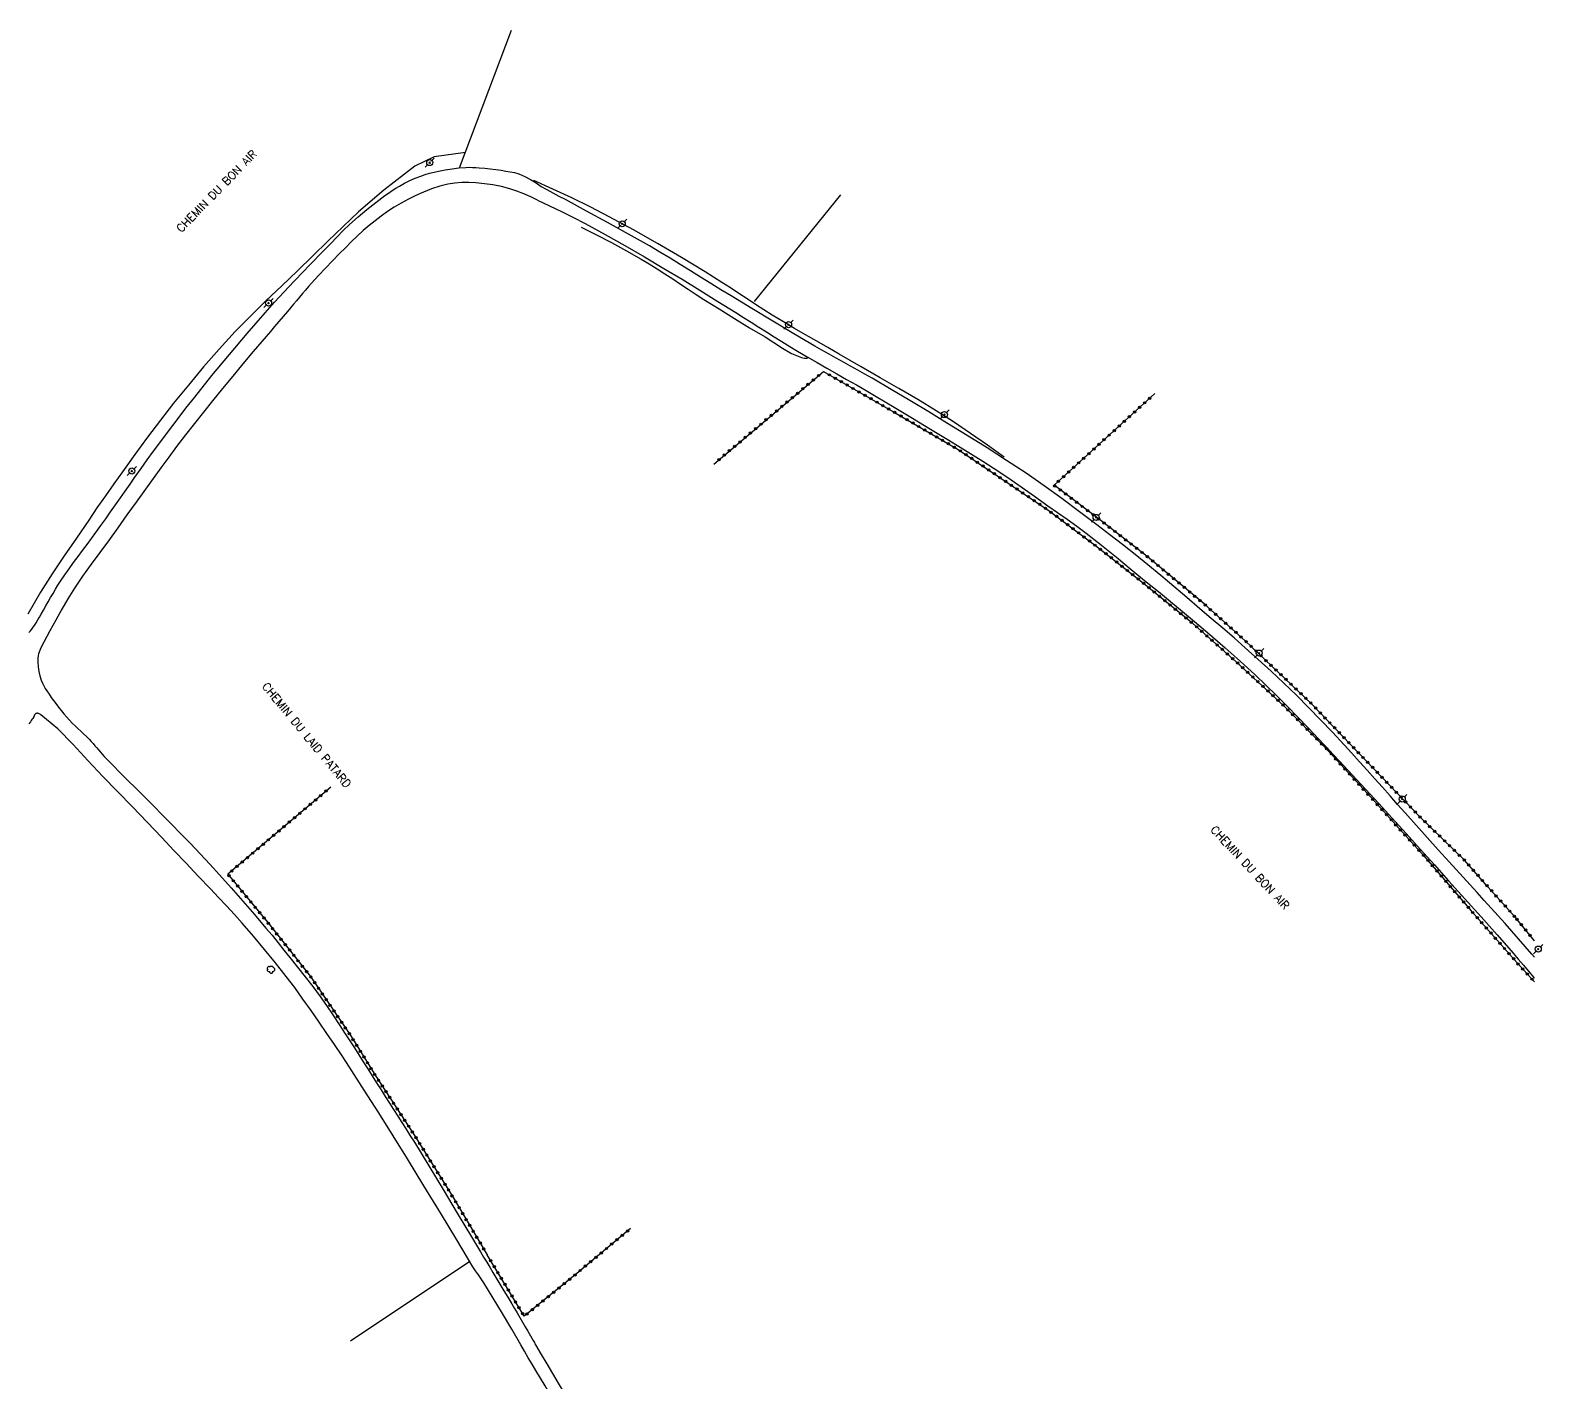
# Model space of a CAD drawing. Header units: millimetres. Extents: x 147000 to 148002, y 145000 to 146001.
# Drawn here: x 147671 to 148001.8, y 145662.7 to 145958.5 of the extents above; entities that cross this region are included whole.
import ezdxf

# ---------------------------------------------------------------- set-up
doc = ezdxf.new("R2010")
doc.units = ezdxf.units.MM
doc.layers.get('0').update_dxf_attribs({"linetype": 'CONTINUOUS'})
for name, color, linetype in [('W0071', 7, 'CONTINUOUS'), ('W0211', 2, 'CONTINUOUS'), ('W0300', 7, 'CONTINUOUS'), ('W0322', 7, 'CONTINUOUS'), ('W0323', 7, 'CONTINUOUS'), ('W0330', 7, 'CONTINUOUS'), ('W0473', 7, 'CONTINUOUS'), ('W0989', 7, 'CONTINUOUS')]:
    doc.layers.add(name, color=color, linetype=linetype)
doc.styles.get("Standard").update_dxf_attribs({"font": 'romans.shx', "width": 0.85})

# ---------------------------------------------------------------- blocks, each defined once
blk = doc.blocks.new('T473')
for p, q in [((-0.166667, 0.166667), (0.166667, -0.166667)), ((-0.166667, -0.166667), (0.166667, 0.166667)), ((0.500001, 0.500001), (1.000002, 1.000002)), ((-1.000002, -1.000002), (-0.500001, -0.500001))]:
    blk.add_line(p, q)
blk.add_ellipse((0, 0), major_axis=(0.471405, 0.471405), ratio=1, start_param=5.4977871438, end_param=11.780972451)
blk = doc.blocks.new('T300')
for p, q in [((-0.8, 0.51), (-0.86, 0.34)), ((-0.86, 0.34), (-0.86, 0.17)), ((-0.86, 0.17), (-0.74, 0.06)), ((-0.69, 0.63), (-0.8, 0.51)), ((-0.8, -0.06), (-0.74, 0.06)), ((-0.74, 0.06), (-0.69, 0.11)), ((-0.57, 0.69), (-0.69, 0.63)), ((-0.46, 0.69), (-0.57, 0.69)), ((-0.29, 0.63), (-0.46, 0.69)), ((-0.29, 0.63), (-0.17, 0.74)), ((-0.23, 0.57), (-0.29, 0.63)), ((-0.17, 0.74), (-0.06, 0.8)), ((-0.06, 0.8), (0.06, 0.8)), ((0.06, 0.8), (0.23, 0.74)), ((0.23, 0.74), (0.34, 0.63)), ((0.34, 0.63), (0.4, 0.51)), ((0.46, 0.46), (0.34, 0.46)), ((0.4, 0.51), (0.4, 0.46)), ((0.57, 0.4), (0.46, 0.46)), ((0.57, 0.4), (0.69, 0.29)), ((0.69, 0.29), (0.74, 0.17)), ((0.74, 0.06), (0.69, -0.17)), ((0.74, 0.17), (0.74, 0.06)), ((-0.8, -0.17), (-0.8, -0.06)), ((-0.8, -0.23), (-0.8, -0.17)), ((-0.74, -0.34), (-0.8, -0.23)), ((-0.69, -0.4), (-0.74, -0.34)), ((-0.51, -0.46), (-0.69, -0.4)), ((-0.4, -0.46), (-0.51, -0.46)), ((-0.4, -0.46), (-0.34, -0.46)), ((-0.34, -0.46), (-0.34, -0.4)), ((-0.34, -0.51), (-0.34, -0.46)), ((-0.29, -0.63), (-0.34, -0.51)), ((-0.17, -0.74), (-0.29, -0.63)), ((-0.06, -0.8), (-0.17, -0.74)), ((0.06, -0.8), (-0.06, -0.8)), ((0.17, -0.74), (0.06, -0.8)), ((0.23, -0.69), (0.17, -0.74)), ((0.29, -0.46), (0.23, -0.46)), ((0.29, -0.63), (0.23, -0.69)), ((0.46, -0.4), (0.29, -0.46)), ((0.34, -0.51), (0.29, -0.63)), ((0.34, -0.51), (0.34, -0.46)), ((0.57, -0.34), (0.46, -0.4)), ((0.63, -0.29), (0.57, -0.34)), ((0.69, -0.17), (0.63, -0.29))]:
    blk.add_line(p, q)
blk = doc.blocks.new('t323o')
at = {"color": 0, "linetype": 'Continuous'}
for radius in [0.25, 0.15]:
    blk.add_circle((0, 0), radius, dxfattribs=at)
blk = doc.blocks.new('t322o')
at = {"color": 0, "linetype": 'Continuous'}
for radius in [0.25, 0.15]:
    blk.add_circle((0, 0), radius, dxfattribs=at)

msp = doc.modelspace()

# ---------------------------------------------------------------- linework, layer by layer
at = {"layer": 'W0071'}
for points in [[(147670.7, 145826.79), (147671.04, 145827.15), (147671.36, 145827.52), (147671.66, 145827.91), (147671.94, 145828.31), (147672.33, 145828.91), (147672.69, 145829.52), (147673.04, 145830.14), (147673.39, 145830.75), (147673.92, 145831.66), (147674.44, 145832.58), (147674.95, 145833.49), (147675.47, 145834.41), (147675.99, 145835.32), (147676.52, 145836.23), (147677.07, 145837.13), (147677.64, 145838.01), (147678.56, 145839.38), (147679.5, 145840.72), (147680.48, 145842.05), (147681.46, 145843.37), (147682.45, 145844.68), (147683.44, 145845.99), (147684.43, 145847.3), (147685.39, 145848.63), (147686.47, 145850.14), (147687.53, 145851.64), (147688.6, 145853.15), (147689.66, 145854.66), (147690.72, 145856.18), (147691.78, 145857.69), (147692.84, 145859.2), (147693.91, 145860.7), (147695.26, 145862.6), (147696.61, 145864.5), (147697.97, 145866.39), (147699.35, 145868.27), (147701.23, 145870.79), (147703.12, 145873.3), (147705.04, 145875.79), (147706.98, 145878.26), (147710.76, 145882.93), (147714.58, 145887.56), (147718.45, 145892.15), (147722.39, 145896.69), (147724.46, 145899), (147726.56, 145901.28), (147728.69, 145903.54), (147730.83, 145905.79), (147731.95, 145906.95), (147733.09, 145908.11), (147734.23, 145909.27), (147735.37, 145910.43), (147736.72, 145911.83), (147738.06, 145913.25), (147739.42, 145914.64), (147740.83, 145915.99), (147742.7, 145917.65), (147744.63, 145919.26), (147746.6, 145920.82), (147748.6, 145922.32), (147749.37, 145922.87), (147750.14, 145923.41), (147750.94, 145923.92), (147751.75, 145924.4), (147752.89, 145925.01), (147754.05, 145925.58), (147755.23, 145926.11), (147756.44, 145926.59), (147757.39, 145926.92), (147758.36, 145927.2), (147759.33, 145927.45), (147760.31, 145927.67), (147761.79, 145927.96), (147763.28, 145928.19), (147764.77, 145928.37), (147766.27, 145928.48), (147767.01, 145928.5), (147767.75, 145928.48), (147768.49, 145928.44), (147769.23, 145928.39), (147770.44, 145928.28), (147771.64, 145928.16), (147772.84, 145928.01), (147774.04, 145927.83), (147775.01, 145927.68), (147775.97, 145927.53), (147776.94, 145927.32), (147777.87, 145927.03), (147779.18, 145926.49), (147780.44, 145925.85), (147781.64, 145925.11), (147782.79, 145924.29)], [(147781.95, 145921.33), (147780.48, 145922.07), (147778.98, 145922.72), (147777.44, 145923.3), (147775.88, 145923.79), (147774.05, 145924.26), (147772.2, 145924.64), (147770.33, 145924.91), (147768.45, 145925.08), (147766.93, 145925.15), (147765.41, 145925.15), (147763.89, 145925.04), (147762.38, 145924.82), (147760.56, 145924.36), (147758.78, 145923.76), (147757.04, 145923.05), (147755.33, 145922.29), (147753.73, 145921.51), (147752.17, 145920.67), (147750.64, 145919.76), (147749.14, 145918.8), (147747.77, 145917.83), (147746.43, 145916.82), (147745.13, 145915.76), (147743.85, 145914.67), (147742.51, 145913.45), (147741.21, 145912.19), (147739.93, 145910.9), (147738.66, 145909.61), (147737.11, 145908.03), (147735.56, 145906.44), (147734.03, 145904.83), (147732.53, 145903.19), (147731.86, 145902.43), (147731.19, 145901.66), (147730.54, 145900.88), (147729.89, 145900.1), (147729.24, 145899.32), (147728.59, 145898.53), (147727.94, 145897.75), (147727.29, 145896.97), (147726.35, 145895.87), (147725.41, 145894.78), (147724.47, 145893.68), (147723.53, 145892.59), (147722.58, 145891.5), (147721.64, 145890.4), (147720.71, 145889.31), (147719.77, 145888.2), (147717.53, 145885.52), (147715.3, 145882.83), (147713.08, 145880.13), (147710.87, 145877.41), (147708.88, 145874.94), (147706.91, 145872.46), (147704.95, 145869.97), (147703.02, 145867.45), (147701.29, 145865.13), (147699.6, 145862.78), (147697.92, 145860.43), (147696.23, 145858.08), (147694.2, 145855.27), (147692.17, 145852.46), (147690.15, 145849.64), (147688.12, 145846.83), (147686.23, 145844.25), (147684.33, 145841.69), (147682.45, 145839.1), (147680.66, 145836.45), (147679.25, 145834.16), (147677.9, 145831.83), (147676.6, 145829.48), (147675.33, 145827.11), (147674.65, 145825.9), (147673.95, 145824.68), (147673.32, 145823.41), (147672.84, 145822.08), (147672.74, 145821.63), (147672.69, 145821.18), (147672.68, 145820.72), (147672.69, 145820.27), (147672.77, 145819.27), (147672.91, 145818.27), (147673.13, 145817.28), (147673.42, 145816.31), (147673.67, 145815.7), (147673.97, 145815.11), (147674.31, 145814.54), (147674.65, 145813.98), (147675.12, 145813.27), (147675.61, 145812.58), (147676.12, 145811.91), (147676.63, 145811.23), (147677.2, 145810.47), (147677.77, 145809.7), (147678.36, 145808.95), (147678.99, 145808.22), (147679.57, 145807.58), (147680.18, 145806.97), (147680.8, 145806.38), (147681.43, 145805.79), (147682.06, 145805.2), (147682.69, 145804.61), (147683.31, 145804.01), (147683.91, 145803.4), (147684.33, 145802.94), (147684.74, 145802.48), (147685.14, 145802.01), (147685.54, 145801.54), (147685.94, 145801.07), (147686.35, 145800.6), (147686.76, 145800.14), (147687.17, 145799.68), (147688.25, 145798.55), (147689.34, 145797.43), (147690.44, 145796.32), (147691.55, 145795.22), (147692.67, 145794.12), (147693.78, 145793.03), (147694.89, 145791.93), (147695.99, 145790.82), (147697.97, 145788.83), (147699.96, 145786.84), (147701.93, 145784.84), (147703.89, 145782.83), (147706.03, 145780.59), (147708.17, 145778.34), (147710.28, 145776.08), (147712.38, 145773.79), (147714.96, 145770.91), (147717.53, 145768.01), (147720.07, 145765.09), (147722.57, 145762.14), (147723.9, 145760.54), (147725.21, 145758.93), (147726.51, 145757.3), (147727.8, 145755.68), (147729.48, 145753.57), (147731.15, 145751.46), (147732.81, 145749.33), (147734.41, 145747.16), (147735.83, 145745.16), (147737.21, 145743.12), (147738.57, 145741.07), (147739.92, 145739.01), (147740.91, 145737.49), (147741.9, 145735.96), (147742.87, 145734.42), (147743.85, 145732.88), (147744.82, 145731.35), (147745.78, 145729.81), (147746.76, 145728.27), (147747.73, 145726.73), (147748.64, 145725.3), (147749.56, 145723.87), (147750.47, 145722.44), (147751.39, 145721.01), (147752.3, 145719.58), (147753.21, 145718.15), (147754.12, 145716.72), (147755.02, 145715.28), (147758.18, 145710.14), (147761.3, 145704.98), (147764.4, 145699.81), (147767.51, 145694.64), (147768.18, 145693.52), (147768.85, 145692.41), (147769.51, 145691.29), (147770.18, 145690.18), (147770.85, 145689.06), (147771.51, 145687.95), (147772.18, 145686.83), (147772.85, 145685.72), (147773.72, 145684.28), (147774.59, 145682.83), (147775.46, 145681.39), (147776.33, 145679.94)], [(148000, 145755.75), (147999.43, 145756.41), (147997.98, 145758.09), (147996.52, 145759.77), (147995.06, 145761.45), (147993.59, 145763.12), (147992.07, 145764.81), (147990.55, 145766.5), (147989.02, 145768.19), (147987.49, 145769.87), (147985.96, 145771.55), (147984.43, 145773.23), (147982.9, 145774.91), (147981.37, 145776.6), (147978.96, 145779.27), (147976.56, 145781.95), (147974.16, 145784.63), (147971.75, 145787.31), (147970.09, 145789.18), (147968.43, 145791.04), (147966.77, 145792.91), (147965.11, 145794.78), (147963.45, 145796.65), (147961.78, 145798.51), (147960.1, 145800.36), (147958.4, 145802.2), (147955.83, 145804.95), (147953.24, 145807.68), (147950.62, 145810.38), (147947.96, 145813.05), (147945.21, 145815.7), (147942.42, 145818.31), (147939.6, 145820.89), (147936.76, 145823.44), (147934.31, 145825.6), (147931.83, 145827.73), (147929.33, 145829.84), (147926.84, 145831.96), (147924, 145834.38), (147921.17, 145836.8), (147918.32, 145839.2), (147915.44, 145841.57), (147912.69, 145843.79), (147909.91, 145845.98), (147907.11, 145848.14), (147904.29, 145850.28), (147900.47, 145853.17), (147896.62, 145856.03), (147892.74, 145858.84), (147888.81, 145861.58), (147884.57, 145864.4), (147880.28, 145867.14), (147875.95, 145869.82), (147871.62, 145872.49), (147867.52, 145875), (147863.41, 145877.48), (147859.28, 145879.93), (147855.14, 145882.36), (147853.58, 145883.25), (147852.02, 145884.14), (147850.45, 145885.01), (147848.88, 145885.88), (147847.31, 145886.75), (147845.74, 145887.62), (147844.17, 145888.51), (147842.62, 145889.4), (147838.02, 145892.1), (147833.44, 145894.83), (147828.87, 145897.59), (147824.31, 145900.35), (147822.08, 145901.71), (147819.85, 145903.09), (147817.63, 145904.47), (147815.41, 145905.86), (147813.18, 145907.24), (147810.95, 145908.61), (147808.7, 145909.96), (147806.45, 145911.29), (147801.89, 145913.89), (147797.29, 145916.41), (147792.68, 145918.91), (147788.07, 145921.42), (147786.73, 145922.14), (147785.4, 145922.87), (147784.06, 145923.6), (147782.72, 145924.32)], [(147781.94, 145921.3), (147784.58, 145920.08), (147787.2, 145918.82), (147789.8, 145917.52), (147792.38, 145916.18), (147796.74, 145913.82), (147801.06, 145911.39), (147805.35, 145908.9), (147809.62, 145906.39), (147813.57, 145904.01), (147817.49, 145901.59), (147821.4, 145899.14), (147825.31, 145896.71), (147827, 145895.66), (147828.69, 145894.6), (147830.37, 145893.54), (147832.05, 145892.48), (147833.74, 145891.43), (147835.43, 145890.38), (147837.13, 145889.34), (147838.83, 145888.31), (147840.96, 145887.04), (147843.11, 145885.8), (147845.26, 145884.56), (147847.41, 145883.34), (147849.57, 145882.11), (147851.72, 145880.89), (147853.87, 145879.65), (147856.01, 145878.4), (147859.99, 145876.04), (147863.97, 145873.65), (147867.93, 145871.26), (147871.89, 145868.84), (147874.39, 145867.31), (147876.9, 145865.78), (147879.39, 145864.22), (147881.86, 145862.63), (147884.82, 145860.64), (147887.76, 145858.6), (147890.67, 145856.55), (147893.59, 145854.49), (147895.7, 145853), (147897.81, 145851.52), (147899.91, 145850.02), (147901.98, 145848.48), (147905.31, 145845.89), (147908.58, 145843.23), (147911.83, 145840.54), (147915.09, 145837.87), (147917.75, 145835.71), (147920.41, 145833.55), (147923.05, 145831.37), (147925.68, 145829.17), (147929.03, 145826.3), (147932.36, 145823.42), (147935.66, 145820.49), (147938.91, 145817.51), (147941.27, 145815.26), (147943.6, 145812.97), (147945.9, 145810.65), (147948.18, 145808.32), (147950.49, 145805.94), (147952.78, 145803.54), (147955.06, 145801.12), (147957.33, 145798.7), (147960.22, 145795.59), (147963.09, 145792.47), (147965.96, 145789.35), (147968.81, 145786.21), (147971.93, 145782.79), (147975.03, 145779.36), (147978.13, 145775.92), (147981.23, 145772.47), (147984.77, 145768.53), (147988.32, 145764.59), (147991.84, 145760.64), (147995.34, 145756.65), (147996.47, 145755.35), (147997.58, 145754.04), (147998.69, 145752.73), (147999.8, 145751.41), (148000, 145751.17)], [(147767.81, 145688.03), (147764.28, 145693.96), (147760.72, 145699.87), (147757.13, 145705.77), (147753.51, 145711.64), (147750.38, 145716.68), (147747.23, 145721.7), (147744.05, 145726.7), (147740.83, 145731.68), (147739.2, 145734.17), (147737.56, 145736.64), (147735.9, 145739.1), (147734.21, 145741.55), (147732.44, 145744.08), (147730.66, 145746.6), (147728.85, 145749.1), (147726.99, 145751.56), (147724.65, 145754.53), (147722.26, 145757.45), (147719.83, 145760.33), (147717.35, 145763.19), (147715.65, 145765.09), (147713.92, 145766.97), (147712.17, 145768.83), (147710.42, 145770.69), (147707.77, 145773.5), (147705.11, 145776.31), (147702.44, 145779.11), (147699.77, 145781.91), (147696.55, 145785.26), (147693.34, 145788.62), (147690.11, 145791.96), (147686.86, 145795.29), (147683.6, 145798.74), (147680.38, 145802.27), (147677.01, 145805.69), (147673.34, 145808.76), (147673.22, 145808.84), (147673.09, 145808.92), (147672.95, 145808.99), (147672.81, 145809.04), (147672.7, 145809.07), (147672.57, 145809.09), (147672.45, 145809.1), (147672.33, 145809.07), (147672.23, 145809.03), (147672.15, 145808.96), (147672.09, 145808.89), (147672.02, 145808.81), (147671.97, 145808.74), (147671.93, 145808.66), (147671.89, 145808.58), (147671.85, 145808.5), (147671.82, 145808.42), (147671.78, 145808.34), (147671.75, 145808.27), (147671.7, 145808.19), (147671.55, 145807.95), (147671.39, 145807.72), (147671.22, 145807.49), (147671.05, 145807.26), (147670.67, 145806.78)], [(147778.29, 145671), (147776.31, 145674.41), (147774.32, 145677.82), (147772.29, 145681.21), (147770.2, 145684.55), (147769.62, 145685.44), (147769.03, 145686.31), (147768.43, 145687.18), (147767.81, 145688.03)], [(147776.33, 145679.94), (147776.93, 145678.96), (147777.52, 145677.96), (147778.1, 145676.96), (147778.67, 145675.96), (147779.24, 145674.95), (147779.81, 145673.95), (147780.39, 145672.95), (147780.98, 145671.95), (147781.12, 145671.71), (147781.27, 145671.48), (147781.41, 145671.24), (147781.55, 145671)], [(147798.95, 145636.12), (147796.62, 145640.12), (147794.27, 145644.11), (147791.92, 145648.1), (147789.56, 145652.09), (147788.57, 145653.75), (147787.58, 145655.41), (147786.59, 145657.06), (147785.59, 145658.72), (147784.59, 145660.37), (147783.6, 145662.03), (147782.6, 145663.68), (147781.61, 145665.34), (147780.77, 145666.75), (147779.94, 145668.16), (147779.11, 145669.58), (147778.29, 145671)], [(147781.55, 145671), (147782.79, 145668.91), (147784.02, 145666.82), (147785.25, 145664.73), (147786.48, 145662.63), (147787.7, 145660.53), (147788.93, 145658.44), (147790.16, 145656.34), (147791.39, 145654.25), (147793.84, 145650.1), (147796.3, 145645.95), (147798.76, 145641.8), (147801.22, 145637.65)]]:
    msp.add_lwpolyline(points, dxfattribs=at)
at = {"layer": 'W0211'}
for points in [[(147883.99, 145865.08), (147880.35, 145867.72), (147876.66, 145870.29), (147872.93, 145872.8), (147869.16, 145875.24), (147865.11, 145877.73), (147861.01, 145880.12), (147856.89, 145882.47), (147852.78, 145884.84), (147850.35, 145886.26), (147847.91, 145887.66), (147845.46, 145889.06), (147843.02, 145890.45), (147840.58, 145891.86), (147838.15, 145893.27), (147835.73, 145894.71), (147833.32, 145896.17), (147831.46, 145897.32), (147829.62, 145898.51), (147827.79, 145899.7), (147825.97, 145900.91), (147824.14, 145902.12), (147822.31, 145903.31), (147820.46, 145904.49), (147818.6, 145905.64), (147813.43, 145908.76), (147808.22, 145911.81), (147802.97, 145914.79), (147797.65, 145917.66), (147793.59, 145919.76), (147789.48, 145921.78), (147785.34, 145923.73), (147781.17, 145925.6)], [(147742.84, 145918.77), (147739.48, 145915.55), (147736.13, 145912.33), (147732.79, 145909.1), (147729.45, 145905.86), (147726.01, 145902.56), (147722.56, 145899.28), (147719.15, 145895.96), (147715.83, 145892.55), (147712.34, 145888.73), (147708.94, 145884.84), (147705.61, 145880.88), (147702.35, 145876.88), (147699.48, 145873.2), (147696.68, 145869.47), (147693.92, 145865.71), (147691.19, 145861.93), (147689.31, 145859.3), (147687.45, 145856.65), (147685.61, 145853.99), (147683.79, 145851.32), (147681.1, 145847.42), (147678.42, 145843.51), (147675.78, 145839.57), (147673.26, 145835.55), (147671.85, 145833.16), (147670.49, 145830.74)], [(147791.48, 145915.37), (147794.83, 145913.73), (147798.14, 145912.03), (147801.41, 145910.25), (147804.64, 145908.41), (147806.4, 145907.37), (147808.13, 145906.29), (147809.84, 145905.18), (147811.54, 145904.07), (147813.24, 145902.94), (147814.94, 145901.82), (147816.65, 145900.71), (147818.37, 145899.61), (147821.69, 145897.53), (147825.02, 145895.46), (147828.36, 145893.41), (147831.73, 145891.4), (147833.64, 145890.19), (147835.54, 145888.93), (147837.54, 145887.76), (147839.67, 145886.89), (147840, 145886.8), (147840.34, 145886.76), (147840.68, 145886.75), (147841.02, 145886.77)]]:
    msp.add_lwpolyline(points, dxfattribs=at)
at = {"layer": 'W0322'}
for points in [[(147844.49, 145883.86), (147860.18, 145874.83)], [(148000, 145759.36), (147995.84, 145764.47)]]:
    msp.add_lwpolyline(points, dxfattribs=at)
at = {"layer": 'W0323'}
for points in [[(147820.5, 145863.61), (147844.49, 145883.86)], [(147995.84, 145764.47), (147989.85, 145771.16), (147984.69, 145776.98), (147975.09, 145786.31), (147951.25, 145811.19), (147936.75, 145824.96), (147927.76, 145833), (147914.97, 145843.64), (147904.3, 145851.9), (147894.94, 145858.95), (147916.97, 145879.01)], [(147860.17, 145874.83), (147873.94, 145866.8), (147882.67, 145860.97), (147893.87, 145853.39), (147904.69, 145845.27), (147914.15, 145837.82), (147924.6, 145829.31), (147934.7, 145820.45), (147945.2, 145810.7), (147954.34, 145801.56), (147964.26, 145790.65), (147975.84, 145777.94), (147986.18, 145765.89), (147996.81, 145753.87), (148000, 145750.34)], [(147736.74, 145792.96), (147714.24, 145773.91), (147722.97, 145763.31), (147732.32, 145751.51), (147741.1, 145738.57), (147746.61, 145729.72), (147755.09, 145716.77), (147763.27, 145703.56), (147770.96, 145690.66)], [(147802.3, 145696.44), (147790.53, 145686.61), (147779.04, 145677.23), (147770.96, 145690.66)]]:
    msp.add_lwpolyline(points, dxfattribs=at)
at = {"layer": 'W0330'}
for points in [[(147764.93, 145928.41), (147776.28, 145958.46)], [(147766.18, 145931.75), (147759.32, 145930.77), (147755.14, 145928.77), (147748.33, 145923.49), (147742.83, 145918.76)], [(147848.21, 145922.49), (147829.33, 145899.13)], [(147767.12, 145689.15), (147745.91, 145675.07), (147741.08, 145671.78)]]:
    msp.add_lwpolyline(points, dxfattribs=at)

# ---------------------------------------------------------------- block references
at = {"layer": 'W0300'}
msp.add_blockref('T300', (147723.72, 145753.02), dxfattribs=at)
at = {"layer": 'W0322'}
for p, rotation in [((147845.79, 145883.11), 330.1012353454948), ((147847.09, 145882.36), 330.1012353454948), ((147848.39, 145881.61), 330.1012353454948), ((147849.69, 145880.86), 330.1012353454948), ((147850.99, 145880.12), 330.1012353454948), ((147852.29, 145879.37), 330.1012353454948), ((147853.59, 145878.62), 330.1012353454948), ((147854.89, 145877.87), 330.1012353454948), ((147856.19, 145877.13), 330.1012353454948), ((147857.49, 145876.38), 330.1012353454948), ((147858.79, 145875.63), 330.1012353454948), ((147860.09, 145874.88), 330.1012353454948), ((147996.21, 145764.02), 129.1406787161097), ((147997.16, 145762.85), 129.1406787161097), ((147998.11, 145761.69), 129.1406787161097), ((147999.05, 145760.53), 129.1406787161097)]:
    msp.add_blockref('t322o', p, dxfattribs=dict(at, rotation=rotation))
at = {"layer": 'W0323'}
for p, rotation in [((147842.28, 145881.99), 40.16763369098831), ((147843.43, 145882.96), 40.16763369098831), ((147838.84, 145879.09), 40.16763369098831), ((147839.99, 145880.06), 40.16763369098831), ((147841.13, 145881.03), 40.16763369098831), ((147834.26, 145875.22), 40.16763369098831), ((147835.4, 145876.19), 40.16763369098831), ((147836.55, 145877.16), 40.16763369098831), ((147837.7, 145878.12), 40.16763369098831), ((147912.54, 145874.97), 42.31157491855769), ((147913.64, 145875.98), 42.31157491855769), ((147914.75, 145876.99), 42.31157491855769), ((147915.86, 145878), 42.31157491855769), ((147830.82, 145872.32), 40.16763369098831), ((147831.96, 145873.29), 40.16763369098831), ((147833.11, 145874.25), 40.16763369098831), ((147861.47, 145874.08), 329.7502917027879), ((147862.76, 145873.32), 329.7502917027879), ((147864.06, 145872.56), 329.7502917027879), ((147865.35, 145871.81), 329.7502917027879), ((147909.21, 145871.94), 42.31157491855769), ((147910.32, 145872.95), 42.31157491855769), ((147911.43, 145873.96), 42.31157491855769), ((147826.23, 145868.45), 40.16763369098831), ((147827.38, 145869.42), 40.16763369098831), ((147828.53, 145870.38), 40.16763369098831), ((147829.67, 145871.35), 40.16763369098831), ((147866.65, 145871.05), 329.7502917027879), ((147867.94, 145870.3), 329.7502917027879), ((147869.24, 145869.54), 329.7502917027879), ((147870.54, 145868.79), 329.7502917027879), ((147905.88, 145868.92), 42.31157491855769), ((147906.99, 145869.92), 42.31157491855769), ((147908.1, 145870.93), 42.31157491855769), ((147822.8, 145865.55), 40.16763369098831), ((147823.94, 145866.51), 40.16763369098831), ((147825.09, 145867.48), 40.16763369098831), ((147871.83, 145868.03), 329.7502917027879), ((147873.13, 145867.27), 329.7502917027879), ((147874.41, 145866.49), 326.2569495230867), ((147875.65, 145865.66), 326.2569495230867), ((147902.55, 145865.89), 42.31157491855769), ((147903.66, 145866.9), 42.31157491855769), ((147904.77, 145867.91), 42.31157491855769), ((147821.65, 145864.58), 40.16763369098831), ((147876.9, 145864.82), 326.2569495230867), ((147878.15, 145863.99), 326.2569495230867), ((147879.39, 145863.16), 326.2569495230867), ((147880.64, 145862.32), 326.2569495230867), ((147898.11, 145861.85), 42.31157491855769), ((147899.22, 145862.86), 42.31157491855769), ((147900.33, 145863.87), 42.31157491855769), ((147901.44, 145864.88), 42.31157491855769), ((147881.89, 145861.49), 326.2569495230867), ((147883.13, 145860.65), 325.9057775894883), ((147884.38, 145859.81), 325.9057775894883), ((147885.62, 145858.97), 325.9057775894883), ((147895.1, 145858.83), 143.0068689875512), ((147895.9, 145859.83), 42.31157491855769), ((147897.01, 145860.84), 42.31157491855769), ((147886.86, 145858.13), 325.9057775894883), ((147888.1, 145857.29), 325.9057775894883), ((147889.35, 145856.45), 325.9057775894883), ((147890.59, 145855.61), 325.9057775894883), ((147896.3, 145857.93), 143.0068689875512), ((147897.5, 145857.03), 143.0068689875512), ((147898.7, 145856.12), 143.0068689875512), ((147899.89, 145855.22), 143.0068689875512), ((147891.83, 145854.77), 325.9057775894883), ((147893.07, 145853.93), 325.9057775894883), ((147894.3, 145853.07), 323.1216322854913), ((147895.5, 145852.17), 323.1216322854913), ((147901.09, 145854.32), 143.0068689875512), ((147902.29, 145853.42), 143.0068689875512), ((147903.49, 145852.51), 143.0068689875512), ((147896.7, 145851.27), 323.1216322854913), ((147897.9, 145850.36), 323.1216322854913), ((147899.1, 145849.46), 323.1216322854913), ((147900.3, 145848.56), 323.1216322854913), ((147904.68, 145851.61), 142.2556847638489), ((147905.87, 145850.69), 142.2556847638489), ((147907.05, 145849.77), 142.2556847638489), ((147908.24, 145848.85), 142.2556847638489), ((147901.5, 145847.66), 323.1216322854913), ((147902.7, 145846.76), 323.1216322854913), ((147903.9, 145845.86), 323.1216322854913), ((147909.43, 145847.93), 142.2556847638489), ((147910.61, 145847.02), 142.2556847638489), ((147911.8, 145846.1), 142.2556847638489), ((147912.98, 145845.18), 142.2556847638489), ((147905.09, 145844.95), 321.8029692854317), ((147906.27, 145844.03), 321.8029692854317), ((147907.45, 145843.1), 321.8029692854317), ((147908.63, 145842.17), 321.8029692854317), ((147914.17, 145844.26), 142.2556847638489), ((147915.35, 145843.33), 140.2283820890113), ((147916.5, 145842.37), 140.2283820890113), ((147909.81, 145841.24), 321.8029692854317), ((147910.98, 145840.32), 321.8029692854317), ((147912.16, 145839.39), 321.8029692854317), ((147917.65, 145841.41), 140.2283820890113), ((147918.8, 145840.45), 140.2283820890113), ((147919.96, 145839.49), 140.2283820890113), ((147913.34, 145838.46), 321.8029692854317), ((147914.52, 145837.53), 320.8195044164328), ((147915.68, 145836.58), 320.8195044164328), ((147916.84, 145835.63), 320.8195044164328), ((147921.11, 145838.53), 140.2283820890113), ((147922.26, 145837.57), 140.2283820890113), ((147923.42, 145836.61), 140.2283820890113), ((147924.57, 145835.65), 140.2283820890113), ((147918, 145834.68), 320.8195044164328), ((147919.17, 145833.74), 320.8195044164328), ((147920.33, 145832.79), 320.8195044164328), ((147925.72, 145834.69), 140.2283820890113), ((147926.87, 145833.73), 140.2283820890113), ((147928.02, 145832.76), 138.2023723294858), ((147921.49, 145831.84), 320.8195044164328), ((147922.66, 145830.89), 320.8195044164328), ((147923.82, 145829.95), 320.8195044164328), ((147924.97, 145828.99), 318.7523207531219), ((147929.14, 145831.76), 138.2023723294858), ((147930.26, 145830.76), 138.2023723294858), ((147931.37, 145829.77), 138.2023723294858), ((147932.49, 145828.77), 138.2023723294858), ((147926.1, 145828), 318.7523207531219), ((147927.22, 145827.01), 318.7523207531219), ((147928.35, 145826.02), 318.7523207531219), ((147933.61, 145827.77), 138.2023723294858), ((147934.73, 145826.77), 138.2023723294858), ((147935.85, 145825.77), 138.2023723294858), ((147929.48, 145825.03), 318.7523207531219), ((147930.61, 145824.04), 318.7523207531219), ((147931.74, 145823.05), 318.7523207531219), ((147932.86, 145822.06), 318.7523207531219), ((147936.96, 145824.76), 136.4795012150686), ((147938.05, 145823.73), 136.4795012150686), ((147939.14, 145822.69), 136.4795012150686), ((147933.99, 145821.07), 318.7523207531219), ((147935.11, 145820.07), 317.1357508515355), ((147936.21, 145819.05), 317.1357508515355), ((147940.22, 145821.66), 136.4795012150686), ((147941.31, 145820.63), 136.4795012150686), ((147942.4, 145819.6), 136.4795012150686), ((147937.31, 145818.03), 317.1357508515355), ((147938.41, 145817.01), 317.1357508515355), ((147939.51, 145815.99), 317.1357508515355), ((147943.49, 145818.56), 136.4795012150686), ((147944.57, 145817.53), 136.4795012150686), ((147945.66, 145816.5), 136.4795012150686), ((147946.75, 145815.46), 136.4795012150686), ((147940.61, 145814.97), 317.1357508515355), ((147941.71, 145813.95), 317.1357508515355), ((147942.81, 145812.93), 317.1357508515355), ((147947.84, 145814.43), 136.4795012150686), ((147948.92, 145813.4), 136.4795012150686), ((147950.01, 145812.36), 136.4795012150686), ((147943.9, 145811.91), 317.1357508515355), ((147945, 145810.89), 317.1357508515355), ((147946.07, 145809.84), 314.9717924634811), ((147947.13, 145808.77), 314.9717924634811), ((147951.1, 145811.33), 136.4795012150686), ((147952.14, 145810.26), 133.7785241643739), ((147953.18, 145809.17), 133.7785241643739), ((147948.19, 145807.71), 314.9717924634811), ((147949.25, 145806.65), 314.9717924634811), ((147950.31, 145805.59), 314.9717924634811), ((147954.22, 145808.09), 133.7785241643739), ((147955.26, 145807.01), 133.7785241643739), ((147956.3, 145805.92), 133.7785241643739), ((147951.37, 145804.53), 314.9717924634811), ((147952.43, 145803.47), 314.9717924634811), ((147953.49, 145802.41), 314.9717924634811), ((147957.33, 145804.84), 133.7785241643739), ((147958.37, 145803.76), 133.7785241643739), ((147959.41, 145802.67), 133.7785241643739), ((147954.54, 145801.34), 312.2734276334411), ((147955.55, 145800.23), 312.2734276334411), ((147956.56, 145799.12), 312.2734276334411), ((147960.45, 145801.59), 133.7785241643739), ((147961.48, 145800.51), 133.7785241643739), ((147962.52, 145799.43), 133.7785241643739), ((147957.57, 145798.01), 312.2734276334411), ((147958.58, 145796.9), 312.2734276334411), ((147959.59, 145795.79), 312.2734276334411), ((147963.56, 145798.34), 133.7785241643739), ((147964.6, 145797.26), 133.7785241643739), ((147965.64, 145796.18), 133.7785241643739), ((147960.6, 145794.68), 312.2734276334411), ((147961.61, 145793.57), 312.2734276334411), ((147962.61, 145792.46), 312.2734276334411), ((147966.67, 145795.09), 133.7785241643739), ((147967.71, 145794.01), 133.7785241643739), ((147968.75, 145792.93), 133.7785241643739), ((147732.27, 145789.17), 220.2680928788454), ((147733.41, 145790.14), 220.2680928788454), ((147734.56, 145791.11), 220.2680928788454), ((147735.7, 145792.08), 220.2680928788454), ((147963.62, 145791.35), 312.2734276334411), ((147964.63, 145790.24), 312.3310861082368), ((147965.64, 145789.13), 312.3310861082368), ((147969.79, 145791.84), 133.7785241643739), ((147970.82, 145790.76), 133.7785241643739), ((147971.86, 145789.68), 133.7785241643739), ((147728.83, 145786.27), 220.2680928788454), ((147729.98, 145787.23), 220.2680928788454), ((147731.12, 145788.2), 220.2680928788454), ((147966.65, 145788.02), 312.3310861082368), ((147967.66, 145786.91), 312.3310861082368), ((147968.67, 145785.8), 312.3310861082368), ((147972.9, 145788.6), 133.7785241643739), ((147973.94, 145787.51), 133.7785241643739), ((147974.98, 145786.43), 133.7785241643739), ((147724.25, 145782.39), 220.2680928788454), ((147725.4, 145783.36), 220.2680928788454), ((147726.54, 145784.33), 220.2680928788454), ((147727.69, 145785.3), 220.2680928788454), ((147969.68, 145784.69), 312.3310861082368), ((147970.69, 145783.58), 312.3310861082368), ((147971.7, 145782.48), 312.3310861082368), ((147976.05, 145785.38), 135.8231238043095), ((147977.12, 145784.33), 135.8231238043095), ((147978.2, 145783.29), 135.8231238043095), ((147720.82, 145779.48), 220.2680928788454), ((147721.97, 145780.45), 220.2680928788454), ((147723.11, 145781.42), 220.2680928788454), ((147972.71, 145781.37), 312.3310861082368), ((147973.72, 145780.26), 312.3310861082368), ((147974.73, 145779.15), 312.3310861082368), ((147979.27, 145782.24), 135.8231238043095), ((147980.35, 145781.2), 135.8231238043095), ((147981.43, 145780.15), 135.8231238043095), ((147982.5, 145779.11), 135.8231238043095), ((147717.39, 145776.57), 220.2680928788454), ((147718.53, 145777.54), 220.2680928788454), ((147719.68, 145778.51), 220.2680928788454), ((147975.74, 145778.04), 312.3310861082368), ((147976.72, 145776.9), 310.6502218939109), ((147977.7, 145775.77), 310.6502218939109), ((147983.58, 145778.06), 135.8231238043095), ((147984.65, 145777.02), 135.8231238043095), ((147985.65, 145775.9), 131.5111191831368), ((147714.49, 145773.61), 309.4737861877903), ((147715.1, 145774.63), 220.2680928788454), ((147715.44, 145772.46), 309.4737861877903), ((147716.24, 145775.6), 220.2680928788454), ((147978.68, 145774.63), 310.6502218939109), ((147979.66, 145773.49), 310.6502218939109), ((147986.65, 145774.77), 131.5111191831368), ((147987.64, 145773.65), 131.5111191831368), ((147988.63, 145772.53), 131.5111191831368), ((147716.4, 145771.3), 309.4737861877903), ((147717.35, 145770.14), 309.4737861877903), ((147980.63, 145772.35), 310.6502218939109), ((147981.61, 145771.21), 310.6502218939109), ((147982.59, 145770.08), 310.6502218939109), ((147989.63, 145771.4), 131.5111191831368), ((147990.63, 145770.29), 131.8890124001652), ((147991.63, 145769.17), 131.8890124001652), ((147718.3, 145768.98), 309.4737861877903), ((147719.26, 145767.82), 309.4737861877903), ((147720.21, 145766.67), 309.4737861877903), ((147983.56, 145768.94), 310.6502218939109), ((147984.54, 145767.8), 310.6502218939109), ((147985.52, 145766.66), 310.6502218939109), ((147992.63, 145768.05), 131.8890124001652), ((147993.63, 145766.94), 131.8890124001652), ((147994.63, 145765.82), 131.8890124001652), ((147721.16, 145765.51), 309.4737861877903), ((147722.12, 145764.35), 309.4737861877903), ((147723.07, 145763.19), 308.3923506450811), ((147986.5, 145765.53), 311.4802139711186), ((147987.49, 145764.4), 311.4802139711186), ((147988.49, 145763.28), 311.4802139711186), ((147995.64, 145764.7), 131.8890124001652), ((147724, 145762.01), 308.3923506450811), ((147724.93, 145760.84), 308.3923506450811), ((147725.86, 145759.66), 308.3923506450811), ((147989.48, 145762.16), 311.4802139711186), ((147990.48, 145761.03), 311.4802139711186), ((147991.47, 145759.91), 311.4802139711186), ((147726.79, 145758.49), 308.3923506450811), ((147727.73, 145757.31), 308.3923506450811), ((147728.66, 145756.14), 308.3923506450811), ((147992.46, 145758.79), 311.4802139711186), ((147993.46, 145757.66), 311.4802139711186), ((147994.45, 145756.54), 311.4802139711186), ((147729.59, 145754.96), 308.3923506450811), ((147730.52, 145753.79), 308.3923506450811), ((147731.45, 145752.61), 308.3923506450811), ((147995.44, 145755.41), 311.4802139711186), ((147996.44, 145754.29), 311.4802139711186), ((147997.44, 145753.17), 312.1096750680308), ((147732.38, 145751.43), 304.1280752579818), ((147733.22, 145750.19), 304.1280752579818), ((147998.44, 145752.06), 312.1096750680308), ((147999.45, 145750.95), 312.1096750680308), ((147734.06, 145748.95), 304.1280752579818), ((147734.9, 145747.7), 304.1280752579818), ((147735.74, 145746.46), 304.1280752579818), ((147736.59, 145745.22), 304.1280752579818), ((147737.43, 145743.98), 304.1280752579818), ((147738.27, 145742.74), 304.1280752579818), ((147739.11, 145741.5), 304.1280752579818), ((147739.95, 145740.25), 304.1280752579818), ((147740.79, 145739.01), 304.1280752579818), ((147741.6, 145737.75), 301.9255427288731), ((147742.4, 145736.48), 301.9255427288731), ((147743.19, 145735.2), 301.9255427288731), ((147743.98, 145733.93), 301.9255427288731), ((147744.78, 145732.66), 301.9255427288731), ((147745.57, 145731.39), 301.9255427288731), ((147746.36, 145730.11), 301.9255427288731), ((147747.18, 145728.85), 303.2127078474503), ((147748, 145727.6), 303.2127078474503), ((147748.82, 145726.34), 303.2127078474503), ((147749.64, 145725.09), 303.2127078474503), ((147750.46, 145723.83), 303.2127078474503), ((147751.28, 145722.58), 303.2127078474503), ((147752.11, 145721.32), 303.2127078474503), ((147752.93, 145720.07), 303.2127078474503), ((147753.75, 145718.81), 303.2127078474503), ((147754.57, 145717.56), 303.2127078474503), ((147755.38, 145716.29), 301.7923305972269), ((147756.17, 145715.02), 301.7923305972269), ((147756.96, 145713.74), 301.7923305972269), ((147757.75, 145712.47), 301.7923305972269), ((147758.54, 145711.19), 301.7923305972269), ((147759.33, 145709.92), 301.7923305972269), ((147760.12, 145708.65), 301.7923305972269), ((147760.91, 145707.37), 301.7923305972269), ((147761.7, 145706.1), 301.7923305972269), ((147762.49, 145704.82), 301.7923305972269), ((147763.28, 145703.55), 300.78714438178), ((147764.05, 145702.26), 300.78714438178), ((147764.82, 145700.97), 300.78714438178), ((147765.59, 145699.68), 300.78714438178), ((147766.35, 145698.39), 300.78714438178), ((147767.12, 145697.1), 300.78714438178), ((147767.89, 145695.81), 300.78714438178), ((147768.66, 145694.52), 300.78714438178), ((147769.43, 145693.24), 300.78714438178), ((147798.2, 145693.01), 219.8790221839266), ((147799.35, 145693.98), 219.8790221839266), ((147800.5, 145694.94), 219.8790221839266), ((147801.65, 145695.9), 219.8790221839266), ((147770.19, 145691.95), 300.78714438178), ((147794.75, 145690.13), 219.8790221839266), ((147795.9, 145691.09), 219.8790221839266), ((147797.05, 145692.05), 219.8790221839266), ((147771.73, 145689.37), 121.024570071098), ((147772.51, 145688.09), 121.024570071098), ((147773.28, 145686.8), 121.024570071098), ((147791.29, 145687.24), 219.8790221839266), ((147792.45, 145688.2), 219.8790221839266), ((147793.6, 145689.17), 219.8790221839266), ((147774.05, 145685.52), 121.024570071098), ((147774.83, 145684.23), 121.024570071098), ((147786.65, 145683.44), 219.2135832497277), ((147787.82, 145684.39), 219.2135832497277), ((147788.98, 145685.34), 219.2135832497277), ((147790.14, 145686.29), 219.2135832497277), ((147775.6, 145682.95), 121.024570071098), ((147776.37, 145681.66), 121.024570071098), ((147777.15, 145680.38), 121.024570071098), ((147783.17, 145680.6), 219.2135832497277), ((147784.33, 145681.54), 219.2135832497277), ((147785.49, 145682.49), 219.2135832497277), ((147777.92, 145679.09), 121.024570071098), ((147778.69, 145677.8), 121.024570071098), ((147779.68, 145677.75), 219.2135832497277), ((147780.84, 145678.7), 219.2135832497277), ((147782, 145679.65), 219.2135832497277)]:
    msp.add_blockref('t323o', p, dxfattribs=dict(at, rotation=rotation))
at = {"layer": 'W0473'}
for p in [(147758.39, 145929.52), (147800.49, 145916.13), (147723.13, 145898.82), (147836.86, 145894.09), (147870.97, 145874.43), (147693.23, 145862.08), (147904.14, 145851.92), (147939.8, 145822.25), (147971.08, 145790.33), (148000.83, 145757.52)]:
    msp.add_blockref('T473', p, dxfattribs=at)

# ---------------------------------------------------------------- texts
at = {"layer": 'W0989'}
for s, rotation, p in [('CHEMIN DU BON AIR', 45.7652, (147704.06, 145914.11)), ('CHEMIN DU LAID PATARD  ', 309.4919, (147721.59, 145814.94)), ('CHEMIN DU BON AIR', 312.9604, (147929.03, 145783.51))]:
    msp.add_text(s, height=1.75, rotation=rotation, dxfattribs=at).set_placement(p)

doc.saveas('drawing.dxf')
